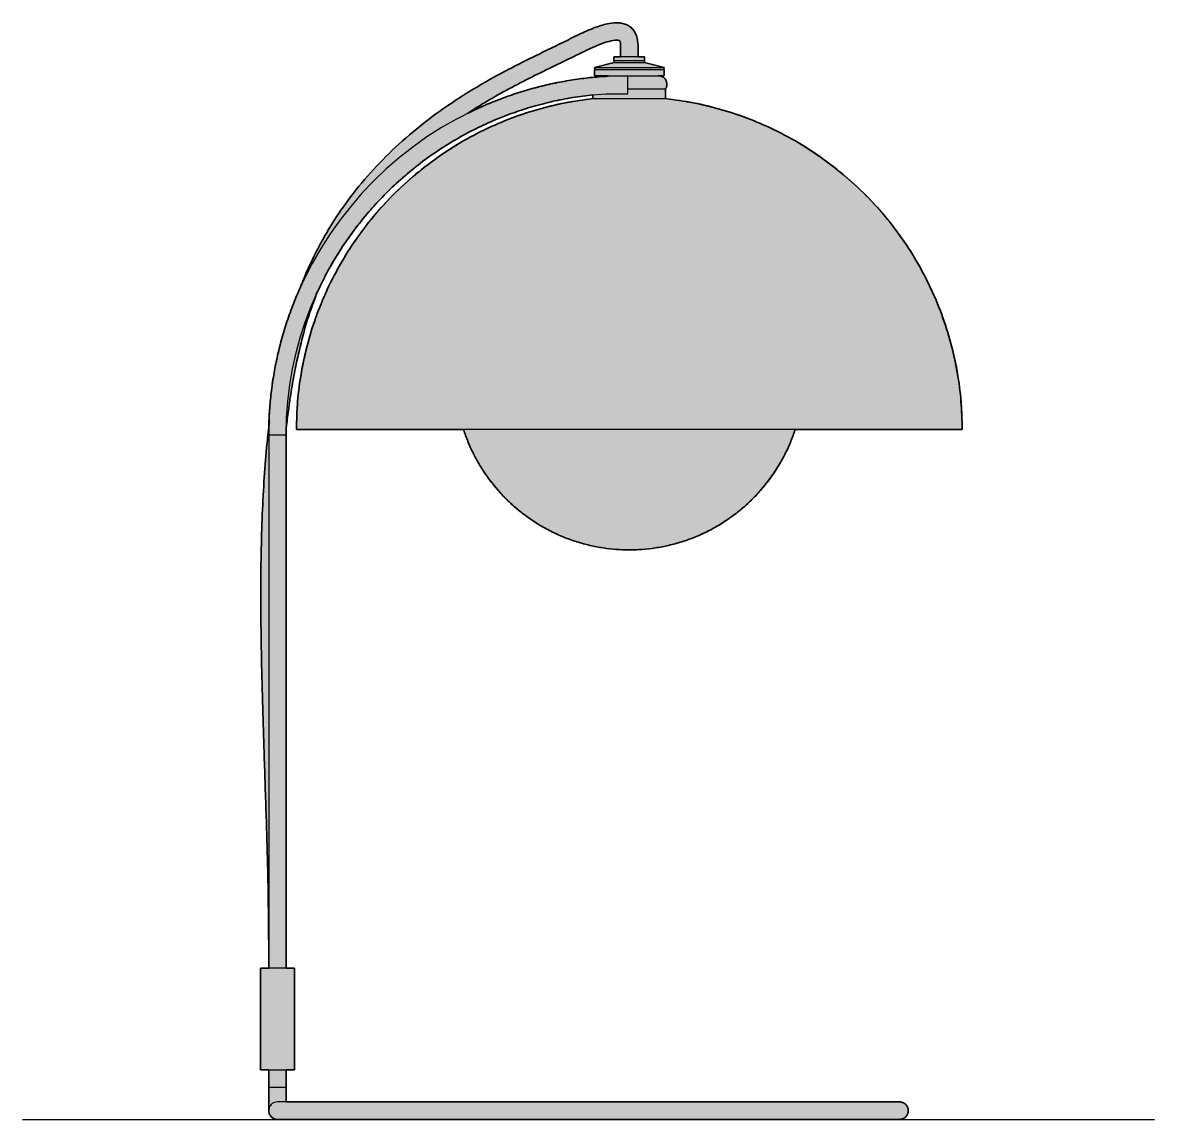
# Model space of a CAD drawing. Header units: millimetres. Extents: x 0 to 918, y -544 to 377.
# Drawn here: x 528.4 to 917.7, y 0 to 377.2 of the extents above; entities that cross this region are included whole.
import ezdxf

# ---------------------------------------------------------------- set-up
doc = ezdxf.new("R2010")
doc.units = ezdxf.units.MM
doc.layers.add('Blocks', color=7, linetype='Continuous')
doc.layers.add('Blocks$Fill', color=7, linetype='Continuous', true_color=0xffffff)
for name, color, linetype, lineweight, true_color in [('Blocks$Inner', 7, 'Continuous', 25, 0x007f00), ('Blocks$Outline', 7, 'Continuous', 35, 0xff3f3f), ('Groud', 7, 'Continuous', 25, 0x243775)]:
    doc.layers.add(name, color=color, linetype=linetype, lineweight=lineweight, true_color=true_color)

# ---------------------------------------------------------------- blocks, each defined once
blk = doc.blocks.new('Flowerpot VP4 Table Lamp Side')
at = {"layer": 'Blocks$Fill'}
h = blk.add_hatch(color=256, dxfattribs=at)
h.paths.add_polyline_path([(301.64, 0), (301.71, 0), (301.79, 0), (301.86, 0.01), (301.93, 0.01), (302, 0.02), (302.08, 0.03), (302.15, 0.04), (302.22, 0.06), (302.29, 0.07), (302.37, 0.09), (302.44, 0.11), (302.51, 0.13), (302.58, 0.15), (302.65, 0.17), (302.72, 0.2), (302.79, 0.23), (302.86, 0.26), (302.93, 0.29), (302.99, 0.32), (303.06, 0.36), (303.12, 0.39), (303.19, 0.43), (303.25, 0.47), (303.31, 0.51), (303.37, 0.55), (303.43, 0.59), (303.49, 0.64), (303.55, 0.68), (303.6, 0.73), (303.66, 0.78), (303.71, 0.83), (303.76, 0.88), (303.81, 0.93), (303.86, 0.98), (303.91, 1.04), (303.96, 1.09), (304, 1.15), (304.05, 1.21), (304.09, 1.27), (304.13, 1.33), (304.17, 1.39), (304.21, 1.45), (304.25, 1.52), (304.29, 1.58), (304.32, 1.65), (304.35, 1.72), (304.38, 1.78), (304.41, 1.85), (304.44, 1.92), (304.47, 1.99), (304.49, 2.06), (304.51, 2.13), (304.53, 2.2), (304.55, 2.28), (304.57, 2.35), (304.59, 2.42), (304.6, 2.49), (304.61, 2.57), (304.62, 2.64), (304.63, 2.71), (304.63, 2.78), (304.64, 2.86), (304.64, 2.93), (304.64, 3), (304.64, 3.07), (304.64, 3.14), (304.63, 3.22), (304.63, 3.29), (304.62, 3.36), (304.61, 3.43), (304.6, 3.51), (304.59, 3.58), (304.57, 3.65), (304.55, 3.72), (304.53, 3.8), (304.51, 3.87), (304.49, 3.94), (304.47, 4.01), (304.44, 4.08), (304.41, 4.15), (304.38, 4.22), (304.35, 4.29), (304.32, 4.35), (304.29, 4.42), (304.25, 4.48), (304.21, 4.55), (304.17, 4.61), (304.13, 4.67), (304.09, 4.73), (304.05, 4.79), (304, 4.85), (303.96, 4.91), (303.91, 4.96), (303.86, 5.02), (303.81, 5.07), (303.76, 5.12), (303.71, 5.17), (303.66, 5.22), (303.6, 5.27), (303.55, 5.32), (303.49, 5.36), (303.43, 5.41), (303.37, 5.45), (303.31, 5.49), (303.25, 5.53), (303.19, 5.57), (303.12, 5.61), (303.06, 5.65), (302.99, 5.68), (302.92, 5.71), (302.86, 5.74), (302.79, 5.77), (302.72, 5.8), (302.65, 5.83), (302.58, 5.85), (302.51, 5.87), (302.43, 5.89), (302.36, 5.91), (302.29, 5.93), (302.22, 5.94), (302.14, 5.96), (302.07, 5.97), (302, 5.98), (301.93, 5.99), (301.85, 5.99), (301.78, 6), (301.71, 6), (301.64, 6), (90.64, 6), (90.64, 11), (90.64, 17), (93.49, 17), (93.49, 52), (90.64, 52), (90.64, 235.5), (90.67, 237.88), (91.39, 243.73), (92.51, 251.13), (93.86, 258.54), (94.9, 263.36), (96.05, 268.16), (97.33, 272.91), (98.03, 275.27), (98.8, 277.6), (101.13, 284.03), (102.79, 287.52), (104.56, 290.98), (106.46, 294.38), (108.48, 297.74), (110.61, 301.03), (112.87, 304.27), (115.23, 307.43), (117.7, 310.51), (120.28, 313.51), (122.96, 316.43), (125.73, 319.25), (128.6, 321.98), (131.55, 324.6), (134.58, 327.12), (137.69, 329.54), (140.87, 331.83), (144.11, 334.02), (147.41, 336.09), (150.76, 338.03), (154.15, 339.86), (157.59, 341.57), (161.05, 343.15), (164.55, 344.61), (168.06, 345.95), (171.58, 347.17), (175.12, 348.26), (178.65, 349.24), (182.19, 350.1), (185.71, 350.84), (189.22, 351.47), (192.71, 351.98), (196.18, 352.39), (196.18, 351.12), (193.8, 350.83), (191.41, 350.49), (189.01, 350.1), (186.6, 349.65), (184.18, 349.15), (181.75, 348.59), (179.33, 347.97), (176.9, 347.3), (174.47, 346.57), (172.04, 345.78), (169.62, 344.93), (167.2, 344.02), (164.79, 343.05), (162.39, 342.02), (160, 340.94), (157.63, 339.79), (155.28, 338.58), (152.94, 337.32), (150.63, 335.99), (148.33, 334.61), (146.07, 333.16), (143.83, 331.66), (141.62, 330.11), (139.44, 328.49), (137.3, 326.82), (135.19, 325.1), (133.12, 323.33), (131.09, 321.5), (129.11, 319.63), (127.16, 317.7), (125.27, 315.73), (123.41, 313.72), (121.61, 311.66), (119.86, 309.55), (118.16, 307.41), (116.51, 305.23), (114.92, 303.02), (113.38, 300.77), (111.9, 298.48), (110.48, 296.17), (109.11, 293.83), (107.8, 291.46), (106.56, 289.08), (105.37, 286.67), (104.25, 284.24), (103.18, 281.79), (102.18, 279.33), (101.23, 276.86), (100.35, 274.37), (99.53, 271.88), (98.77, 269.39), (98.07, 266.89), (97.43, 264.38), (96.85, 261.88), (96.33, 259.38), (95.87, 256.89), (95.47, 254.4), (95.12, 251.92), (94.83, 249.45), (94.59, 246.99), (94.41, 244.54), (94.28, 242.11), (94.21, 239.7), (94.18, 237.3), (151.64, 237.3), (151.99, 236.25), (152.36, 235.21), (152.76, 234.16), (153.17, 233.12), (153.61, 232.08), (154.07, 231.04), (154.55, 230), (155.06, 228.97), (155.59, 227.95), (156.13, 226.93), (156.7, 225.92), (157.3, 224.91), (157.91, 223.92), (158.55, 222.93), (159.21, 221.95), (159.89, 220.98), (160.59, 220.02), (161.31, 219.07), (162.05, 218.13), (162.82, 217.21), (163.6, 216.3), (164.4, 215.4), (165.22, 214.52), (166.07, 213.65), (166.93, 212.8), (167.81, 211.97), (168.7, 211.15), (169.62, 210.35), (170.55, 209.57), (171.5, 208.8), (172.46, 208.06), (173.44, 207.33), (174.43, 206.63), (175.44, 205.94), (176.46, 205.28), (177.49, 204.64), (178.53, 204.02), (179.59, 203.42), (180.65, 202.84), (181.73, 202.28), (182.81, 201.75), (183.91, 201.24), (185.01, 200.76), (186.12, 200.29), (187.23, 199.86), (188.35, 199.44), (189.48, 199.05), (190.61, 198.68), (191.74, 198.33), (192.88, 198.01), (194.01, 197.71), (195.15, 197.44), (196.29, 197.18), (197.43, 196.95), (198.57, 196.75), (199.71, 196.57), (200.84, 196.4), (201.98, 196.27), (203.1, 196.15), (204.23, 196.06), (205.35, 195.98), (206.47, 195.93), (207.58, 195.9), (208.68, 195.89), (209.79, 195.9), (210.9, 195.93), (212.01, 195.98), (213.14, 196.06), (214.26, 196.15), (215.39, 196.27), (216.52, 196.4), (217.66, 196.57), (218.8, 196.75), (219.94, 196.95), (221.07, 197.18), (222.21, 197.44), (223.35, 197.71), (224.49, 198.01), (225.63, 198.33), (226.76, 198.68), (227.89, 199.05), (229.01, 199.44), (230.13, 199.86), (231.25, 200.29), (232.36, 200.76), (233.46, 201.24), (234.55, 201.75), (235.64, 202.28), (236.71, 202.84), (237.78, 203.42), (238.83, 204.02), (239.88, 204.64), (240.91, 205.28), (241.93, 205.94), (242.94, 206.63), (243.93, 207.33), (244.91, 208.06), (245.87, 208.8), (246.82, 209.57), (247.75, 210.35), (248.66, 211.15), (249.56, 211.97), (250.44, 212.8), (251.3, 213.65), (252.14, 214.52), (252.96, 215.4), (253.77, 216.3), (254.55, 217.21), (255.31, 218.13), (256.06, 219.07), (256.78, 220.02), (257.48, 220.98), (258.16, 221.95), (258.82, 222.93), (259.45, 223.92), (260.07, 224.91), (260.66, 225.92), (261.23, 226.93), (261.78, 227.95), (262.31, 228.97), (262.81, 230), (263.29, 231.04), (263.75, 232.08), (264.19, 233.12), (264.61, 234.16), (265.01, 235.21), (265.38, 236.25), (265.73, 237.3), (323.18, 237.3), (323.16, 239.7), (323.08, 242.11), (322.95, 244.54), (322.77, 246.99), (322.54, 249.45), (322.25, 251.92), (321.9, 254.4), (321.49, 256.89), (321.03, 259.38), (320.51, 261.88), (319.93, 264.38), (319.29, 266.89), (318.6, 269.39), (317.84, 271.88), (317.01, 274.37), (316.13, 276.86), (315.19, 279.33), (314.19, 281.79), (313.12, 284.24), (311.99, 286.67), (310.81, 289.08), (309.56, 291.46), (308.25, 293.83), (306.89, 296.17), (305.47, 298.48), (303.98, 300.77), (302.45, 303.02), (300.85, 305.23), (299.21, 307.41), (297.51, 309.55), (295.75, 311.66), (293.95, 313.72), (292.1, 315.73), (290.2, 317.7), (288.26, 319.63), (286.27, 321.5), (284.24, 323.33), (282.17, 325.1), (280.07, 326.82), (277.92, 328.49), (275.75, 330.11), (273.54, 331.66), (271.3, 333.16), (269.03, 334.61), (266.74, 335.99), (264.42, 337.32), (262.09, 338.58), (259.73, 339.79), (257.36, 340.94), (254.98, 342.02), (252.58, 343.05), (250.17, 344.02), (247.75, 344.93), (245.33, 345.78), (242.9, 346.57), (240.47, 347.3), (238.04, 347.97), (235.61, 348.59), (233.19, 349.15), (230.77, 349.65), (228.36, 350.1), (225.96, 350.49), (223.56, 350.83), (221.18, 351.12), (221.18, 354.42), (221.11, 354.42), (221.28, 354.67), (221.33, 354.76), (221.38, 354.85), (221.41, 354.89), (221.43, 354.94), (221.45, 354.98), (221.47, 355.03), (221.49, 355.07), (221.51, 355.12), (221.52, 355.16), (221.54, 355.2), (221.55, 355.24), (221.56, 355.28), (221.57, 355.32), (221.58, 355.36), (221.59, 355.4), (221.59, 355.44), (221.6, 355.49), (221.6, 355.53), (221.61, 355.62), (221.62, 355.7), (221.63, 355.79), (221.62, 356.07), (221.61, 356.21), (221.6, 356.34), (221.6, 356.41), (221.59, 356.48), (221.58, 356.55), (221.57, 356.62), (221.56, 356.68), (221.54, 356.75), (221.53, 356.82), (221.51, 356.88), (221.5, 356.92), (221.49, 356.96), (221.46, 357.04), (221.43, 357.11), (221.4, 357.19), (221.36, 357.26), (221.33, 357.34), (221.29, 357.41), (221.25, 357.48), (221.21, 357.55), (221.16, 357.62), (221.12, 357.69), (221.07, 357.76), (221.02, 357.82), (220.97, 357.89), (220.92, 357.95), (220.87, 358.01), (220.81, 358.07), (220.76, 358.13), (220.7, 358.19), (220.65, 358.25), (220.59, 358.3), (220.53, 358.35), (220.47, 358.4), (220.4, 358.45), (220.34, 358.5), (220.3, 358.52), (220.27, 358.54), (220.23, 358.56), (220.2, 358.58), (220.16, 358.6), (220.12, 358.62), (220.09, 358.64), (220.05, 358.66), (220.01, 358.68), (219.97, 358.7), (219.93, 358.72), (219.89, 358.73), (219.85, 358.75), (219.81, 358.76), (219.73, 358.79), (219.65, 358.82), (219.56, 358.84), (219.48, 358.86), (219.4, 358.88), (219.31, 358.9), (219.15, 358.93), (219, 358.95), (218.86, 358.97), (218.64, 359), (220.58, 359), (220.58, 359), (220.59, 359), (220.6, 359), (220.6, 359), (220.6, 359), (220.6, 359), (220.61, 359.01), (220.61, 359.01), (220.61, 359.01), (220.61, 359.01), (220.61, 359.01), (220.62, 359.01), (220.62, 359.01), (220.62, 359.01), (220.62, 359.01), (220.62, 359.01), (220.62, 359.01), (220.63, 359.01), (220.63, 359.02), (220.63, 359.02), (220.63, 359.02), (220.64, 359.02), (220.64, 359.02), (220.64, 359.02), (220.64, 359.03), (220.64, 359.03), (220.65, 359.03), (220.65, 359.03), (220.65, 359.03), (220.65, 359.04), (220.65, 359.04), (220.66, 359.04), (220.66, 359.04), (220.66, 359.04), (220.66, 359.05), (220.66, 359.05), (220.66, 359.05), (220.66, 359.05), (220.66, 359.05), (220.66, 359.06), (220.67, 359.06), (220.67, 359.06), (220.67, 359.06), (220.67, 359.06), (220.67, 359.07), (220.67, 359.07), (220.67, 359.07), (220.67, 359.07), (220.67, 359.08), (220.67, 359.09), (220.68, 359.09), (220.68, 359.09), (220.68, 359.09), (220.68, 359.09), (220.68, 359.09), (220.68, 359.09), (220.68, 359.1), (220.68, 359.1), (220.68, 359.1), (220.68, 359.1), (220.68, 359.1), (220.68, 360.9), (220.68, 360.9), (220.68, 360.91), (220.68, 360.91), (220.68, 360.91), (220.68, 360.91), (220.68, 360.92), (220.68, 360.92), (220.68, 360.92), (220.68, 360.92), (220.68, 360.93), (220.67, 360.93), (220.67, 360.93), (220.67, 360.93), (220.67, 360.94), (220.67, 360.94), (220.67, 360.94), (220.67, 360.94), (220.67, 360.95), (220.66, 360.95), (220.66, 360.95), (220.66, 360.95), (220.66, 360.96), (220.66, 360.96), (220.65, 360.96), (220.65, 360.96), (220.65, 360.97), (220.65, 360.97), (220.65, 360.97), (220.65, 360.97), (220.64, 360.97), (220.64, 360.98), (220.64, 360.98), (220.64, 360.98), (220.64, 360.98), (220.63, 360.98), (220.63, 360.98), (220.63, 360.98), (220.63, 360.99), (220.63, 360.99), (220.62, 360.99), (220.62, 360.99), (220.62, 360.99), (220.62, 360.99), (220.62, 360.99), (220.61, 360.99), (220.61, 360.99), (220.61, 360.99), (220.61, 360.99), (220.6, 361), (220.6, 361), (220.6, 361), (220.6, 361), (220.59, 361), (220.59, 361), (220.58, 361), (220.57, 361), (220.48, 361), (220.68, 361.78), (213.93, 363.5), (213.91, 363.5), (213.91, 364.2), (213.96, 364.2), (213.96, 365.4), (213.96, 365.4), (213.96, 365.4), (213.96, 365.41), (213.96, 365.41), (213.96, 365.41), (213.96, 365.41), (213.96, 365.41), (213.96, 365.42), (213.95, 365.42), (213.95, 365.42), (213.95, 365.43), (213.95, 365.43), (213.95, 365.43), (213.95, 365.44), (213.95, 365.44), (213.95, 365.44), (213.95, 365.44), (213.94, 365.44), (213.94, 365.45), (213.94, 365.45), (213.94, 365.45), (213.94, 365.45), (213.94, 365.45), (213.94, 365.46), (213.94, 365.46), (213.93, 365.46), (213.93, 365.46), (213.93, 365.46), (213.93, 365.47), (213.93, 365.47), (213.93, 365.47), (213.92, 365.47), (213.92, 365.47), (213.92, 365.48), (213.92, 365.48), (213.92, 365.48), (213.91, 365.48), (213.91, 365.48), (213.91, 365.48), (213.91, 365.49), (213.9, 365.49), (213.9, 365.49), (213.9, 365.49), (213.9, 365.49), (213.9, 365.49), (213.9, 365.49), (213.89, 365.49), (213.89, 365.49), (213.89, 365.49), (213.89, 365.49), (213.89, 365.49), (213.89, 365.49), (213.89, 365.49), (213.89, 365.49), (213.88, 365.49), (213.88, 365.5), (213.88, 365.5), (213.88, 365.5), (213.87, 365.5), (213.87, 365.5), (213.86, 365.5), (213.85, 365.5), (213.82, 365.5), (211.69, 365.5), (211.68, 369.09), (211.67, 369.56), (211.65, 370.03), (211.61, 370.51), (211.58, 370.75), (211.55, 370.99), (211.52, 371.22), (211.48, 371.45), (211.43, 371.67), (211.38, 371.9), (211.33, 372.12), (211.27, 372.35), (211.2, 372.57), (211.12, 372.78), (211.05, 372.98), (210.97, 373.17), (210.89, 373.36), (210.8, 373.55), (210.7, 373.74), (210.6, 373.92), (210.5, 374.1), (210.39, 374.27), (210.27, 374.45), (210.14, 374.62), (210.01, 374.78), (209.88, 374.94), (209.73, 375.1), (209.59, 375.25), (209.44, 375.4), (209.28, 375.54), (209.12, 375.67), (208.96, 375.8), (208.79, 375.92), (208.62, 376.04), (208.45, 376.15), (208.28, 376.25), (208.1, 376.35), (207.91, 376.44), (207.73, 376.53), (207.55, 376.61), (207.37, 376.68), (207.18, 376.75), (206.99, 376.81), (206.8, 376.87), (206.61, 376.92), (206.41, 376.97), (206.23, 377.01), (206.03, 377.05), (205.84, 377.09), (205.65, 377.11), (205.46, 377.14), (205.26, 377.16), (205.07, 377.18), (204.88, 377.19), (204.68, 377.2), (204.49, 377.2), (204.1, 377.2), (203.71, 377.19), (203.32, 377.16), (202.93, 377.13), (202.54, 377.08), (202.15, 377.02), (201.76, 376.96), (201.18, 376.84), (200.59, 376.71), (200.02, 376.57), (199.44, 376.41), (198.87, 376.23), (198.3, 376.05), (197.17, 375.65), (195.86, 375.15), (194.57, 374.6), (192.01, 373.45), (170.69, 363.01), (165.76, 360.44), (160.88, 357.77), (154.93, 354.31), (152.01, 352.5), (149.11, 350.64), (146.3, 348.76), (143.54, 346.82), (140.81, 344.83), (138.12, 342.78), (135.6, 340.77), (133.12, 338.7), (130.68, 336.59), (128.3, 334.41), (126.05, 332.27), (123.85, 330.08), (121.7, 327.84), (119.6, 325.55), (117.62, 323.28), (115.7, 320.97), (113.83, 318.62), (112.01, 316.23), (110.32, 313.88), (108.68, 311.5), (107.1, 309.09), (105.57, 306.64), (103.87, 303.76), (102.25, 300.84), (100.76, 297.97), (99.33, 295.06), (98.01, 292.23), (97.39, 290.8), (96.78, 289.35), (95.69, 286.55), (94.36, 283.53), (93.13, 280.5), (91.99, 277.46), (90.93, 274.4), (89.96, 271.34), (89.07, 268.27), (88.27, 265.2), (87.55, 262.14), (86.91, 259.08), (86.36, 256.03), (85.89, 252.99), (85.49, 249.96), (85.17, 246.95), (84.93, 243.96), (84.76, 241), (84.67, 238.05), (83.91, 231.1), (83.41, 225.24), (83.01, 219.37), (82.37, 206.62), (82.01, 192.86), (82.09, 162.4), (84.64, 59.65), (84.64, 52), (81.79, 52), (81.79, 17), (84.64, 17), (84.64, 11), (84.64, 3), (84.66, 2.79), (84.68, 2.58), (84.7, 2.47), (84.72, 2.37), (84.73, 2.31), (84.74, 2.26), (84.75, 2.21), (84.76, 2.16), (84.78, 2.1), (84.8, 2.03), (84.82, 1.97), (84.85, 1.9), (84.87, 1.84), (84.9, 1.78), (84.93, 1.72), (84.95, 1.66), (84.99, 1.6), (85.02, 1.54), (85.05, 1.48), (85.09, 1.42), (85.12, 1.37), (85.16, 1.31), (85.2, 1.25), (85.24, 1.2), (85.31, 1.12), (85.38, 1.03), (85.45, 0.96), (85.52, 0.88), (85.6, 0.81), (85.68, 0.73), (85.76, 0.67), (85.84, 0.6), (85.89, 0.56), (85.94, 0.53), (85.99, 0.5), (86.03, 0.46), (86.08, 0.43), (86.14, 0.4), (86.19, 0.37), (86.24, 0.35), (86.29, 0.32), (86.34, 0.29), (86.4, 0.27), (86.45, 0.24), (86.5, 0.22), (86.56, 0.2), (86.61, 0.18), (86.67, 0.16), (86.73, 0.14), (86.79, 0.13), (86.85, 0.11), (86.91, 0.1), (86.97, 0.09), (87.03, 0.08), (87.15, 0.06), (87.27, 0.04), (87.64, 0)], flags=0)
h.paths.add_polyline_path([(196.68, 361.78), (196.88, 361), (196.79, 361), (196.78, 361), (196.77, 361), (196.77, 361), (196.77, 361), (196.76, 361), (196.76, 361), (196.76, 360.99), (196.76, 360.99), (196.75, 360.99), (196.75, 360.99), (196.75, 360.99), (196.75, 360.99), (196.75, 360.99), (196.75, 360.99), (196.74, 360.99), (196.74, 360.99), (196.74, 360.99), (196.74, 360.98), (196.73, 360.98), (196.73, 360.98), (196.73, 360.98), (196.73, 360.98), (196.73, 360.98), (196.72, 360.97), (196.72, 360.97), (196.72, 360.97), (196.72, 360.97), (196.72, 360.97), (196.71, 360.96), (196.71, 360.96), (196.71, 360.96), (196.71, 360.96), (196.71, 360.96), (196.71, 360.95), (196.71, 360.95), (196.7, 360.95), (196.7, 360.95), (196.7, 360.95), (196.7, 360.94), (196.7, 360.94), (196.7, 360.94), (196.7, 360.94), (196.7, 360.94), (196.7, 360.93), (196.7, 360.93), (196.7, 360.93), (196.69, 360.93), (196.69, 360.91), (196.69, 360.91), (196.69, 360.91), (196.69, 360.91), (196.69, 360.9), (196.69, 360.9), (196.69, 360.9), (196.69, 360.9), (196.68, 359.1), (196.68, 359.09), (196.69, 359.08), (196.69, 359.08), (196.69, 359.07), (196.69, 359.07), (196.69, 359.07), (196.69, 359.07), (196.69, 359.07), (196.69, 359.06), (196.69, 359.06), (196.69, 359.06), (196.69, 359.06), (196.69, 359.05), (196.7, 359.05), (196.7, 359.05), (196.7, 359.05), (196.7, 359.05), (196.7, 359.04), (196.7, 359.04), (196.7, 359.04), (196.71, 359.04), (196.71, 359.03), (196.71, 359.03), (196.71, 359.03), (196.71, 359.03), (196.71, 359.03), (196.72, 359.03), (196.72, 359.02), (196.72, 359.02), (196.72, 359.02), (196.72, 359.02), (196.73, 359.02), (196.73, 359.02), (196.73, 359.01), (196.73, 359.01), (196.73, 359.01), (196.74, 359.01), (196.74, 359.01), (196.74, 359.01), (196.74, 359.01), (196.75, 359.01), (196.75, 359.01), (196.75, 359.01), (196.75, 359), (196.76, 359), (196.76, 359), (196.76, 359), (196.76, 359), (196.76, 359), (196.77, 359), (196.78, 359), (196.79, 359), (201.18, 359), (201.18, 358.8), (198.24, 358.6), (195.27, 358.33), (192.29, 357.98), (189.29, 357.55), (186.27, 357.05), (183.25, 356.47), (180.22, 355.8), (177.19, 355.06), (174.16, 354.23), (171.12, 353.32), (168.1, 352.33), (165.08, 351.25), (162.07, 350.08), (159.08, 348.84), (156.11, 347.5), (153.16, 346.09), (157.99, 349.14), (161.63, 351.31), (165.33, 353.39), (173.15, 357.53), (194.79, 368.1), (196.72, 368.98), (197.59, 369.36), (198.48, 369.72), (199.37, 370.06), (200.26, 370.38), (200.97, 370.6), (201.33, 370.71), (201.69, 370.8), (202.05, 370.89), (202.41, 370.97), (202.77, 371.04), (203.13, 371.1), (203.4, 371.14), (203.66, 371.17), (203.92, 371.19), (204.05, 371.2), (204.19, 371.2), (204.36, 371.2), (204.45, 371.2), (204.54, 371.2), (204.63, 371.19), (204.72, 371.18), (204.81, 371.17), (204.9, 371.16), (204.96, 371.15), (205.02, 371.14), (205.07, 371.12), (205.13, 371.11), (205.17, 371.1), (205.19, 371.09), (205.21, 371.08), (205.23, 371.07), (205.24, 371.07), (205.25, 371.07), (205.26, 371.06), (205.27, 371.06), (205.28, 371.05), (205.33, 371.03), (205.34, 371.02), (205.34, 371.02), (205.34, 371.02), (205.34, 371.02), (205.34, 371.01), (205.34, 371.01), (205.34, 371.01), (205.35, 371.01), (205.35, 371.01), (205.35, 371.01), (205.35, 371.01), (205.35, 371.01), (205.35, 371.01), (205.35, 371), (205.35, 371), (205.36, 371), (205.36, 370.99), (205.36, 370.99), (205.37, 370.98), (205.37, 370.98), (205.38, 370.97), (205.38, 370.96), (205.4, 370.93), (205.41, 370.91), (205.42, 370.88), (205.44, 370.85), (205.45, 370.82), (205.46, 370.79), (205.48, 370.73), (205.5, 370.68), (205.52, 370.62), (205.54, 370.57), (205.55, 370.51), (205.56, 370.46), (205.57, 370.4), (205.59, 370.35), (205.6, 370.29), (205.61, 370.17), (205.63, 370.06), (205.65, 369.83), (205.66, 369.47), (205.67, 369.11), (205.68, 365.5), (203.51, 365.5), (203.5, 365.5), (203.49, 365.5), (203.49, 365.5), (203.49, 365.5), (203.49, 365.5), (203.48, 365.5), (203.48, 365.5), (203.48, 365.5), (203.48, 365.49), (203.48, 365.49), (203.47, 365.49), (203.47, 365.49), (203.47, 365.49), (203.47, 365.49), (203.47, 365.49), (203.46, 365.49), (203.46, 365.49), (203.46, 365.49), (203.46, 365.49), (203.46, 365.48), (203.46, 365.48), (203.45, 365.48), (203.45, 365.48), (203.45, 365.48), (203.45, 365.48), (203.45, 365.48), (203.44, 365.47), (203.44, 365.47), (203.44, 365.47), (203.44, 365.47), (203.44, 365.47), (203.43, 365.46), (203.43, 365.46), (203.43, 365.46), (203.43, 365.46), (203.43, 365.45), (203.43, 365.45), (203.42, 365.45), (203.42, 365.45), (203.42, 365.45), (203.42, 365.44), (203.42, 365.44), (203.42, 365.44), (203.42, 365.44), (203.42, 365.44), (203.42, 365.43), (203.42, 365.43), (203.42, 365.43), (203.42, 365.43), (203.41, 365.42), (203.41, 365.42), (203.41, 365.42), (203.41, 365.41), (203.41, 365.4), (203.41, 364.2), (203.46, 364.2), (203.46, 363.5), (203.43, 363.5)], flags=0)
at = {"layer": 'Blocks$Inner'}
for p, q in [((203.46, 364.2), (203.46, 363.5)), ((213.82, 365.5), (203.51, 365.5)), ((213.91, 363.5), (213.91, 364.2)), ((196.69, 360.9), (196.68, 359.1)), ((220.57, 361), (196.79, 361)), ((218.08, 359), (220.58, 359)), ((220.68, 359.1), (220.68, 360.9)), ((196.18, 351.12), (196.18, 352.39)), ((196.18, 351.12), (221.18, 351.12)), ((84.64, 235.5), (84.64, 52)), ((323.18, 237.3), (94.18, 237.3))]:
    blk.add_line(p, q, dxfattribs=at)
for points in [[(196.68, 361.78), (203.43, 363.5), (213.93, 363.5), (220.68, 361.78)], [(203.41, 365.4), (203.41, 364.2), (213.96, 364.2), (213.96, 365.4)], [(196.88, 361), (196.68, 361.78), (220.68, 361.78), (220.48, 361)], [(201.18, 359), (201.18, 358.8)], [(208.14, 354.42), (215.52, 354.42), (221.18, 354.42), (221.18, 351.12)], [(200.56, 352.76), (208.14, 352.76), (208.14, 354.21)], [(84.64, 235.5), (90.64, 235.5), (90.64, 52)], [(90.64, 17), (90.64, 11), (84.64, 11), (84.64, 17)]]:
    blk.add_lwpolyline(points, dxfattribs=at)
blk.add_lwpolyline([(81.79, 17), (93.49, 17), (93.49, 52), (81.79, 52)], close=True, dxfattribs=at)
for centre, radius, start, end in [((208.14, 235.5), 123.5, 90, 180), ((208.68, 255.89), 60, 198.0491, 341.9509), ((301.64, 3), 3, 0, 90.0897), ((301.64, 3), 3, 269.9809, 0)]:
    blk.add_arc(centre, radius, start, end, dxfattribs=at)
at = {"layer": 'Blocks$Inner', "extrusion": (0, 0, -1)}
for centre, radius, start, end in [((-208.14, 235.5), 117.5, 0, 86.3008), ((-208.68, 237.3), 114.5, 0, 83.7325), ((-208.68, 237.3), 114.5, 96.2675, 180)]:
    blk.add_arc(centre, radius, start, end, dxfattribs=at)
at = {"layer": 'Blocks$Inner'}
for points, knots in [([(211.69, 365.5), (211.69, 365.62), (211.69, 366.21), (211.69, 367.11), (211.69, 368.19), (211.69, 369.11), (211.65, 370.04), (211.54, 371.29), (211.21, 372.75), (210.45, 374.32), (209.34, 375.59), (207.96, 376.5), (206.44, 377.02), (204.36, 377.3), (201.19, 376.99), (196.87, 375.65), (191.78, 373.39), (186.2, 370.62), (179.09, 367.15), (170.53, 363), (160.05, 357.44), (149.09, 350.83), (138.17, 343.05), (128.28, 334.66), (119.55, 325.77), (111.96, 316.46), (106.33, 308.08), (102.23, 300.93), (99.32, 295.15), (97.15, 290.37), (96.04, 287.48), (95.68, 286.54)], [0.0006154, 0.0006154, 0.0006154, 0.0006154, 0.0027689, 0.0115618, 0.0172443, 0.0226816, 0.0285153, 0.0344489, 0.0457817, 0.0559982, 0.0663478, 0.0764271, 0.0862006, 0.095757, 0.1149593, 0.1443302, 0.1788747, 0.217792, 0.2592205, 0.324937, 0.393377, 0.4780331, 0.5611918, 0.6405704, 0.7169914, 0.790955, 0.862013, 0.9031103, 0.9429474, 0.9814182, 1, 1, 1, 1]), ([(153.16, 346.09), (154.76, 347.12), (158.74, 349.68), (165.41, 353.49), (173.14, 357.57), (180.94, 361.4), (187.54, 364.58), (192.72, 367.13), (196.57, 368.95), (199.97, 370.35), (202.5, 371.05), (204.07, 371.22), (204.74, 371.2), (205.11, 371.12), (205.25, 371.07), (205.32, 371.03), (205.34, 371.01), (205.36, 370.99), (205.42, 370.9), (205.58, 370.53), (205.68, 369.66), (205.68, 368.46), (205.68, 367.23), (205.68, 366.27), (205.68, 365.72), (205.68, 365.5)], [0.0213743, 0.0213743, 0.0213743, 0.0213743, 0.1088692, 0.2387008, 0.3741667, 0.5098761, 0.6381494, 0.7103646, 0.7753154, 0.8336691, 0.8789946, 0.8951469, 0.9060457, 0.9097753, 0.9123288, 0.9129727, 0.9133234, 0.9136312, 0.9143137, 0.9181177, 0.9322039, 0.9540872, 0.9732428, 0.9884566, 0.998469, 0.998469, 0.998469, 0.998469]), ([(203.51, 365.5), (203.5, 365.5), (203.48, 365.5), (203.44, 365.48), (203.42, 365.44), (203.41, 365.41), (203.41, 365.4)], [86.086298, 86.086298, 86.086298, 86.086298, 86.296573, 86.523771, 86.815893, 87.086298, 87.086298, 87.086298, 87.086298]), ([(213.96, 365.4), (213.96, 365.41), (213.95, 365.43), (213.93, 365.47), (213.9, 365.49), (213.87, 365.5), (213.82, 365.5)], [74.778062, 74.778062, 74.778062, 74.778062, 74.988337, 75.215653, 75.507868, 75.778062, 75.778062, 75.778062, 75.778062]), ([(196.79, 359), (196.78, 359), (196.76, 359), (196.72, 359.02), (196.7, 359.06), (196.69, 359.09), (196.68, 359.1)], [-4.490781, -4.490781, -4.490781, -4.490781, -4.299937, -4.067113, -3.767842, -3.490781, -3.490781, -3.490781, -3.490781]), ([(196.68, 359.1), (196.68, 359.09), (196.69, 359.06), (196.71, 359.03), (196.74, 359), (196.77, 359), (196.79, 359)], [64.267182, 64.267182, 64.267182, 64.267182, 64.507976, 64.767293, 65.0266, 65.267182, 65.267182, 65.267182, 65.267182]), ([(196.79, 361), (196.78, 361), (196.75, 360.99), (196.71, 360.97), (196.69, 360.93), (196.69, 360.91), (196.69, 360.9)], [61.459425, 61.459425, 61.459425, 61.459425, 61.72967, 62.021943, 62.249299, 62.459425, 62.459425, 62.459425, 62.459425]), ([(196.79, 359), (196.81, 359), (196.86, 359), (197.07, 359), (197.45, 359), (198.16, 359), (199.18, 359), (200.24, 359), (201.2, 359), (202.27, 359), (203.89, 359), (206.17, 359), (209.11, 359), (211.56, 359), (213.39, 359), (214.65, 359), (215.8, 359), (216.81, 359), (217.58, 359), (217.96, 359), (218.08, 359)], [65.267182, 65.267182, 65.267182, 65.267182, 65.305928, 65.344497, 65.383237, 65.452619, 65.530189, 65.573065, 65.615958, 65.662475, 65.70901, 65.807462, 65.908944, 66.010427, 66.059734, 66.109059, 66.155577, 66.202112, 66.244987, 66.267182, 66.267182, 66.267182, 66.267182]), ([(208.14, 356), (208.14, 356.37), (208.14, 356.94), (208.14, 357.64), (208.14, 358.12), (208.14, 358.51), (208.14, 358.9), (208.14, 358.96), (208.14, 359)], [370.522684, 370.522684, 370.522684, 370.522684, 370.758291, 370.886046, 371.017276, 371.149295, 371.279331, 371.522684, 371.522684, 371.522684, 371.522684]), ([(221.63, 355.79), (221.62, 356.16), (221.6, 356.97), (220.91, 358.07), (219.97, 358.84), (218.35, 359.04), (218.5, 359.01), (218.58, 359)], [0.7503735, 0.7503735, 0.7503735, 0.7503735, 0.9302376, 1.1425368, 1.3548364, 1.5488837, 1.7361884, 1.7361884, 1.7361884, 1.7361884]), ([(220.68, 360.9), (220.68, 360.91), (220.67, 360.94), (220.64, 360.98), (220.61, 361), (220.58, 361), (220.57, 361)], [36.678982, 36.678982, 36.678982, 36.678982, 36.949251, 37.241428, 37.468669, 37.678982, 37.678982, 37.678982, 37.678982]), ([(220.58, 359), (220.59, 359), (220.62, 359.01), (220.65, 359.03), (220.67, 359.07), (220.67, 359.09), (220.68, 359.1)], [33.878981, 33.878981, 33.878981, 33.878981, 34.14922, 34.441395, 34.668708, 34.878981, 34.878981, 34.878981, 34.878981]), ([(220.58, 359), (220.6, 359), (220.62, 359), (220.66, 359.03), (220.68, 359.06), (220.68, 359.09), (220.68, 359.1)], [33.878981, 33.878981, 33.878981, 33.878981, 34.120693, 34.381303, 34.641885, 34.878981, 34.878981, 34.878981, 34.878981]), ([(208.14, 354.21), (208.14, 354.27), (208.14, 354.48), (208.14, 355.06), (208.14, 355.63), (208.14, 356)], [369.522684, 369.522684, 369.522684, 369.522684, 369.632096, 369.945227, 370.522684, 370.522684, 370.522684, 370.522684]), ([(221.11, 354.42), (221.26, 354.64), (221.55, 355.06), (221.62, 355.56), (221.63, 355.79)], [0, 0, 0, 0, 0.40454, 0.7503735, 0.7503735, 0.7503735, 0.7503735]), ([(90.67, 237.88), (90.92, 239.93), (91.44, 244.31), (92.48, 251.15), (93.95, 259.32), (95.98, 268.16), (98.18, 276.13), (99.95, 280.76), (101.13, 284.03)], [0, 0, 0, 0, 0.126025, 0.290567, 0.456098, 0.67317, 0.889186, 1, 1, 1, 1]), ([(84.87, 239.8), (84.53, 236.9), (83.74, 230.11), (82.94, 219.04), (82.3, 206.29), (81.96, 192.53), (81.89, 177.79), (82.06, 162.11), (82.47, 144.5), (83.09, 125), (83.8, 103.7), (84.47, 81.82), (84.58, 67.07), (84.64, 59.65)], [0, 0, 0, 0, 0.048547, 0.113786, 0.184585, 0.260959, 0.342807, 0.429901, 0.52187, 0.635781, 0.75453, 0.876578, 1, 1, 1, 1]), ([(84.64, 11), (84.64, 10.08), (84.64, 8.25), (84.64, 5.93), (84.64, 4.27), (84.64, 3.16), (84.64, 3.05), (84.64, 3)], [6.000001, 6.000001, 6.000001, 6.000001, 6.214653, 6.429349, 6.612158, 6.792711, 7.000001, 7.000001, 7.000001, 7.000001]), ([(90.64, 11), (90.64, 10.23), (90.64, 8.68), (90.64, 6.94), (90.64, 6.19), (90.64, 6)], [0, 0, 0, 0, 0.42762, 0.855242, 1, 1, 1, 1]), ([(87.64, 6), (87.31, 5.97), (86.67, 5.91), (85.84, 5.45), (85.16, 4.77), (84.72, 3.93), (84.67, 3.28), (84.64, 3)], [19.430477, 19.430477, 19.430477, 19.430477, 19.641052, 19.840678, 20.021503, 20.249975, 20.430477, 20.430477, 20.430477, 20.430477]), ([(301.64, 6), (301.53, 6), (301.31, 6), (300.46, 6), (298.91, 6), (296.75, 6), (293.98, 6), (290.6, 6), (287.06, 6), (283.54, 6), (280.15, 6), (276.83, 6), (273.44, 6), (269.85, 6), (264.77, 6), (257.89, 6), (248.95, 6), (239.38, 6), (229.34, 6), (218.94, 6), (208.28, 6), (197.49, 6), (186.65, 6), (175.93, 6), (165.58, 6), (155.81, 6), (148.22, 6), (142.54, 6), (138.34, 6), (133.89, 6), (128.94, 6), (123.5, 6), (118.26, 6), (113.33, 6), (108.82, 6), (104.37, 6), (100.12, 6), (96.14, 6), (92.56, 6), (89.72, 6), (88.35, 6), (87.64, 6)], [18.430477, 18.430477, 18.430477, 18.430477, 18.457552, 18.483509, 18.508037, 18.531119, 18.559586, 18.585437, 18.60869, 18.62934, 18.647382, 18.663467, 18.679552, 18.695771, 18.712123, 18.745221, 18.778849, 18.812671, 18.846494, 18.880316, 18.914138, 18.947961, 18.981784, 19.015606, 19.049029, 19.08108, 19.111715, 19.126506, 19.140959, 19.15699, 19.175892, 19.197665, 19.222309, 19.242678, 19.264658, 19.288244, 19.313441, 19.340264, 19.368698, 19.398731, 19.430477, 19.430477, 19.430477, 19.430477]), ([(84.64, 3), (84.67, 2.72), (84.72, 2.07), (85.16, 1.23), (85.84, 0.55), (86.67, 0.09), (87.31, 0.03), (87.64, 0)], [7.000001, 7.000001, 7.000001, 7.000001, 7.180503, 7.408975, 7.5898, 7.789427, 8.000001, 8.000001, 8.000001, 8.000001]), ([(87.64, 0), (88.25, 0), (89.45, 0), (91.71, 0), (94.56, 0), (98.04, 0), (102.1, 0), (106.73, 0), (111.35, 0), (115.77, 0), (119.93, 0), (123.92, 0), (127.93, 0), (132.11, 0), (137.94, 0), (145.68, 0), (155.51, 0), (165.8, 0), (176.39, 0), (187.16, 0), (198, 0), (208.79, 0), (219.43, 0), (229.78, 0), (239.59, 0), (248.66, 0), (255.59, 0), (260.68, 0), (264.41, 0), (268.31, 0), (272.58, 0), (277.19, 0), (281.53, 0), (285.49, 0), (289.01, 0), (292.34, 0), (295.36, 0), (297.97, 0), (300.06, 0), (301.27, 0), (301.52, 0), (301.64, 0)], [8.000001, 8.000001, 8.000001, 8.000001, 8.02753, 8.05351, 8.078022, 8.101082, 8.129533, 8.155375, 8.178619, 8.199264, 8.217303, 8.233382, 8.249459, 8.26567, 8.282015, 8.315099, 8.348715, 8.382527, 8.41634, 8.450152, 8.483964, 8.517776, 8.551589, 8.585401, 8.618816, 8.650862, 8.681493, 8.696282, 8.710734, 8.726754, 8.745647, 8.767412, 8.792049, 8.812415, 8.834391, 8.857972, 8.883165, 8.909991, 8.938433, 8.968432, 9.000001, 9.000001, 9.000001, 9.000001])]:
    blk.add_open_spline(points, degree=3, knots=knots, dxfattribs=at)
at = {"layer": 'Blocks$Outline'}
for points in [[(203.43, 363.5), (196.68, 361.78)], [(203.41, 365.4), (203.41, 364.2)], [(203.41, 364.2), (203.46, 364.2)], [(203.46, 363.5), (203.43, 363.5)], [(203.46, 364.2), (203.46, 363.5)], [(205.68, 365.5), (203.51, 365.5)], [(213.82, 365.5), (211.69, 365.5)], [(213.91, 363.5), (213.91, 364.2)], [(213.91, 364.2), (213.96, 364.2)], [(213.93, 363.5), (213.91, 363.5)], [(220.68, 361.78), (213.93, 363.5)], [(213.96, 364.2), (213.96, 365.4)], [(196.68, 361.78), (196.88, 361)], [(196.69, 360.9), (196.68, 359.1)], [(196.88, 361), (196.79, 361)], [(201.18, 359), (201.18, 358.8)], [(218.64, 359), (220.58, 359)], [(220.48, 361), (220.68, 361.78)], [(220.57, 361), (220.48, 361)], [(220.68, 359.1), (220.68, 360.9)], [(221.18, 354.42), (221.11, 354.42)], [(221.18, 351.12), (221.18, 354.42)], [(196.18, 352.39), (196.18, 351.12)], [(90.64, 52), (90.64, 235.5)], [(94.18, 237.3), (151.64, 237.3)], [(265.73, 237.3), (323.18, 237.3)], [(84.64, 59.65), (84.64, 52)], [(84.64, 52), (81.79, 52)], [(81.79, 52), (81.79, 17)], [(93.49, 52), (90.64, 52)], [(93.49, 17), (93.49, 52)], [(81.79, 17), (84.64, 17)], [(84.64, 17), (84.64, 11)], [(90.64, 11), (90.64, 17)], [(90.64, 17), (93.49, 17)]]:
    blk.add_lwpolyline(points, dxfattribs=at)
for points, knots in [([(211.69, 365.5), (211.69, 365.62), (211.69, 366.21), (211.69, 367.11), (211.69, 368.19), (211.69, 369.11), (211.65, 370.04), (211.54, 371.29), (211.21, 372.75), (210.45, 374.32), (209.34, 375.59), (207.96, 376.5), (206.44, 377.02), (204.36, 377.3), (201.19, 376.99), (196.87, 375.65), (191.78, 373.39), (186.2, 370.62), (179.09, 367.15), (170.53, 363), (160.05, 357.44), (149.09, 350.83), (138.17, 343.05), (128.28, 334.66), (119.55, 325.77), (111.96, 316.46), (106.33, 308.08), (102.23, 300.93), (99.32, 295.15), (97.15, 290.37), (96.05, 287.49), (95.69, 286.55)], [0.0006154, 0.0006154, 0.0006154, 0.0006154, 0.0027689, 0.0115618, 0.0172443, 0.0226816, 0.0285153, 0.0344489, 0.0457817, 0.0559982, 0.0663478, 0.0764271, 0.0862006, 0.095757, 0.1149593, 0.1443302, 0.1788747, 0.217792, 0.2592205, 0.324937, 0.393377, 0.4780331, 0.5611918, 0.6405704, 0.7169914, 0.790955, 0.862013, 0.9031103, 0.9429474, 0.9814182, 0.9999123, 0.9999123, 0.9999123, 0.9999123]), ([(153.16, 346.09), (154.76, 347.12), (158.74, 349.68), (165.41, 353.49), (173.14, 357.57), (180.94, 361.4), (187.54, 364.58), (192.72, 367.13), (196.57, 368.95), (199.97, 370.35), (202.5, 371.05), (204.07, 371.22), (204.74, 371.2), (205.11, 371.12), (205.25, 371.07), (205.32, 371.03), (205.34, 371.01), (205.36, 370.99), (205.42, 370.9), (205.58, 370.53), (205.68, 369.66), (205.68, 368.46), (205.68, 367.23), (205.68, 366.27), (205.68, 365.72), (205.68, 365.5)], [0.0213743, 0.0213743, 0.0213743, 0.0213743, 0.1088692, 0.2387008, 0.3741667, 0.5098761, 0.6381494, 0.7103646, 0.7753154, 0.8336691, 0.8789946, 0.8951469, 0.9060457, 0.9097753, 0.9123288, 0.9129727, 0.9133234, 0.9136312, 0.9143137, 0.9181177, 0.9322039, 0.9540872, 0.9732428, 0.9884566, 0.998469, 0.998469, 0.998469, 0.998469]), ([(203.51, 365.5), (203.5, 365.5), (203.48, 365.5), (203.44, 365.48), (203.42, 365.44), (203.41, 365.41), (203.41, 365.4)], [35.569865, 35.569865, 35.569865, 35.569865, 35.780139, 36.007338, 36.29946, 36.569865, 36.569865, 36.569865, 36.569865]), ([(213.96, 365.4), (213.96, 365.41), (213.95, 365.43), (213.93, 365.47), (213.9, 365.49), (213.87, 365.5), (213.82, 365.5)], [24.261629, 24.261629, 24.261629, 24.261629, 24.471904, 24.699219, 24.991435, 25.261629, 25.261629, 25.261629, 25.261629]), ([(196.68, 359.1), (196.68, 359.09), (196.69, 359.06), (196.71, 359.03), (196.74, 359), (196.77, 359), (196.79, 359)], [0, 0, 0, 0, 0.240795, 0.500112, 0.759418, 1, 1, 1, 1]), ([(196.79, 361), (196.78, 361), (196.75, 360.99), (196.71, 360.97), (196.69, 360.93), (196.69, 360.91), (196.69, 360.9)], [26.580443, 26.580443, 26.580443, 26.580443, 26.850688, 27.142961, 27.370317, 27.580443, 27.580443, 27.580443, 27.580443]), ([(196.79, 359), (196.81, 359), (196.86, 359), (197.07, 359), (197.45, 359), (198.16, 359), (199.18, 359), (200.24, 359), (200.86, 359), (201.18, 359)], [30.3882002, 30.3882002, 30.3882002, 30.3882002, 30.4269465, 30.4655159, 30.504256, 30.5736372, 30.6512073, 30.6940832, 30.736851, 30.736851, 30.736851, 30.736851]), ([(221.63, 355.79), (221.62, 356.16), (221.6, 356.97), (220.91, 358.07), (219.97, 358.84), (218.86, 358.98), (218.64, 359)], [0.0141852, 0.0141852, 0.0141852, 0.0141852, 0.1940492, 0.4063484, 0.618648, 0.8126954, 0.8126954, 0.8126954, 0.8126954]), ([(220.68, 360.9), (220.68, 360.91), (220.67, 360.94), (220.64, 360.98), (220.61, 361), (220.58, 361), (220.57, 361)], [1.800001, 1.800001, 1.800001, 1.800001, 2.070269, 2.362446, 2.589687, 2.800001, 2.800001, 2.800001, 2.800001]), ([(220.58, 359), (220.58, 359), (220.59, 359), (220.62, 359.01), (220.65, 359.03), (220.67, 359.07), (220.67, 359.09), (220.68, 359.1)], [33.878981, 33.878981, 33.878981, 33.878981, 33.926515, 34.14922, 34.441395, 34.668708, 34.878981, 34.878981, 34.878981, 34.878981]), ([(221.11, 354.42), (221.26, 354.64), (221.55, 355.06), (221.62, 355.56), (221.63, 355.79)], [0, 0, 0, 0, 0.40454, 0.7503735, 0.7503735, 0.7503735, 0.7503735]), ([(90.67, 237.88), (90.92, 239.93), (91.44, 244.31), (92.48, 251.15), (93.95, 259.32), (95.98, 268.16), (98.18, 276.13), (99.95, 280.76), (101.13, 284.03)], [0, 0, 0, 0, 0.126025, 0.290567, 0.456098, 0.67317, 0.889186, 1, 1, 1, 1]), ([(84.67, 238.05), (84.4, 235.74), (83.7, 229.52), (82.94, 219.04), (82.3, 206.29), (81.96, 192.53), (81.89, 177.79), (82.06, 162.11), (82.47, 144.5), (83.09, 125), (83.8, 103.7), (84.47, 81.82), (84.58, 67.07), (84.64, 59.65)], [0.0097553, 0.0097553, 0.0097553, 0.0097553, 0.0485473, 0.1137861, 0.1845853, 0.2609589, 0.3428066, 0.4299009, 0.5218696, 0.635781, 0.7545296, 0.8765777, 1, 1, 1, 1]), ([(84.64, 11), (84.64, 10.08), (84.64, 8.25), (84.64, 5.93), (84.64, 4.27), (84.64, 3.16), (84.64, 3.05), (84.64, 3)], [6.000001, 6.000001, 6.000001, 6.000001, 6.214653, 6.429349, 6.612158, 6.792711, 7.000001, 7.000001, 7.000001, 7.000001]), ([(90.64, 6), (90.64, 6.19), (90.64, 6.94), (90.64, 8.68), (90.64, 10.23), (90.64, 11)], [-1, -1, -1, -1, -0.855242, -0.42762, 0, 0, 0, 0]), ([(301.64, 6), (301.53, 6), (301.31, 6), (300.46, 6), (298.91, 6), (296.75, 6), (293.98, 6), (290.6, 6), (287.06, 6), (283.54, 6), (280.15, 6), (276.83, 6), (273.44, 6), (269.85, 6), (264.77, 6), (257.89, 6), (248.95, 6), (239.38, 6), (229.34, 6), (218.94, 6), (208.28, 6), (197.49, 6), (186.65, 6), (175.93, 6), (165.58, 6), (155.81, 6), (148.22, 6), (142.54, 6), (138.34, 6), (133.89, 6), (128.94, 6), (123.5, 6), (118.26, 6), (113.33, 6), (108.82, 6), (104.37, 6), (100.12, 6), (96.14, 6), (92.92, 6), (91.27, 6), (90.64, 6)], [18.4304771, 18.4304771, 18.4304771, 18.4304771, 18.4575523, 18.4835088, 18.5080368, 18.531119, 18.5595865, 18.585437, 18.6086899, 18.6293404, 18.6473824, 18.6634667, 18.679552, 18.6957705, 18.7121228, 18.7452209, 18.7788487, 18.812671, 18.8464936, 18.880316, 18.9141384, 18.9479608, 18.9817839, 19.0156059, 19.0490287, 19.08108, 19.1117154, 19.1265056, 19.1409587, 19.15699, 19.175892, 19.1976649, 19.2223089, 19.2426777, 19.2646575, 19.2882438, 19.3134415, 19.340264, 19.3686977, 19.3900676, 19.3900676, 19.3900676, 19.3900676]), ([(84.64, 3), (84.67, 2.72), (84.72, 2.07), (85.16, 1.23), (85.84, 0.55), (86.67, 0.09), (87.31, 0.03), (87.64, 0)], [7.000001, 7.000001, 7.000001, 7.000001, 7.180503, 7.408975, 7.5898, 7.789427, 8.000001, 8.000001, 8.000001, 8.000001]), ([(87.64, 0), (88.25, 0), (89.45, 0), (91.71, 0), (94.56, 0), (98.04, 0), (102.1, 0), (106.73, 0), (111.35, 0), (115.77, 0), (119.93, 0), (123.92, 0), (127.93, 0), (132.11, 0), (137.94, 0), (145.68, 0), (155.51, 0), (165.8, 0), (176.39, 0), (187.16, 0), (198, 0), (208.79, 0), (219.43, 0), (229.78, 0), (239.59, 0), (248.66, 0), (255.59, 0), (260.68, 0), (264.41, 0), (268.31, 0), (272.58, 0), (277.19, 0), (281.53, 0), (285.49, 0), (289.01, 0), (292.34, 0), (295.36, 0), (297.97, 0), (300.06, 0), (301.27, 0), (301.52, 0), (301.64, 0)], [8.000001, 8.000001, 8.000001, 8.000001, 8.02753, 8.05351, 8.078022, 8.101082, 8.129533, 8.155375, 8.178619, 8.199264, 8.217303, 8.233382, 8.249459, 8.26567, 8.282015, 8.315099, 8.348715, 8.382527, 8.41634, 8.450152, 8.483964, 8.517776, 8.551589, 8.585401, 8.618816, 8.650862, 8.681493, 8.696282, 8.710734, 8.726754, 8.745647, 8.767412, 8.792049, 8.812415, 8.834391, 8.857972, 8.883165, 8.909991, 8.938433, 8.968432, 9.000001, 9.000001, 9.000001, 9.000001])]:
    blk.add_open_spline(points, degree=3, knots=knots, dxfattribs=at)
for points, weights, knots in [([(201.18, 358.8), (201.18, 358.8), (175.87, 357.37), (153.16, 346.09)], [0.977821095628, 0.977821095323, 0.906779490239, 0.876351089292], [379.168995, 379.168995, 379.168995, 379.168995, 430.248985, 430.248985, 430.248985]), ([(95.69, 286.55), (95.69, 286.55), (85.19, 263.43), (84.67, 238.05)], [0.881691964024, 0.881701187098, 0.915898186756, 0.991596168178], [511.036905, 511.036905, 511.036905, 511.050841, 562.69184, 562.69184, 562.69184]), ([(151.64, 237.3), (165.13, 195.89), (208.68, 195.89), (252.24, 195.89), (265.73, 237.3)], [1, 0.809268641798, 1, 0.809268641798, 1], [0, 0, 0, 75.346833, 75.346833, 150.693666, 150.693666, 150.693666]), ([(304.64, 3), (304.64, 4.24), (303.76, 5.12), (302.88, 6), (301.64, 6)], [1, 0.923729688126, 1, 0.923729688126, 1], [13.713392, 13.713392, 13.713392, 16.071934, 16.071934, 18.430477, 18.430477, 18.430477]), ([(301.64, 0), (302.88, 0), (303.76, 0.88), (304.64, 1.76), (304.64, 3)], [1, 0.923847588529, 1, 0.923847588529, 1], [9.000001, 9.000001, 9.000001, 11.356696, 11.356696, 13.713392, 13.713392, 13.713392])]:
    blk.add_rational_spline(points, weights, degree=2, knots=knots, dxfattribs=at)
for points, weights in [([(196.18, 351.12), (94.18, 339.91), (94.18, 237.3)], [1, 0.744704742054, 1]), ([(101.13, 284.03), (129.02, 345.52), (196.18, 352.39)], [0.888364136474, 0.811374776036, 0.985719631958]), ([(323.18, 237.3), (323.18, 339.91), (221.18, 351.12)], [1, 0.74470474335, 0.999999997409]), ([(90.64, 235.5), (90.64, 236.69), (90.67, 237.88)], [1, 0.996010654852, 0.992139006344])]:
    blk.add_rational_spline(points, weights, degree=2, dxfattribs=at)

msp = doc.modelspace()

# ---------------------------------------------------------------- linework, layer by layer
at = {"layer": 'Groud'}
msp.add_lwpolyline([(528.43, 0), (917.71, 0)], dxfattribs=at)

# ---------------------------------------------------------------- block references
at = {"layer": 'Blocks'}
msp.add_blockref('Flowerpot VP4 Table Lamp Side', (528.43, 0), dxfattribs=at)

doc.saveas('drawing.dxf')
